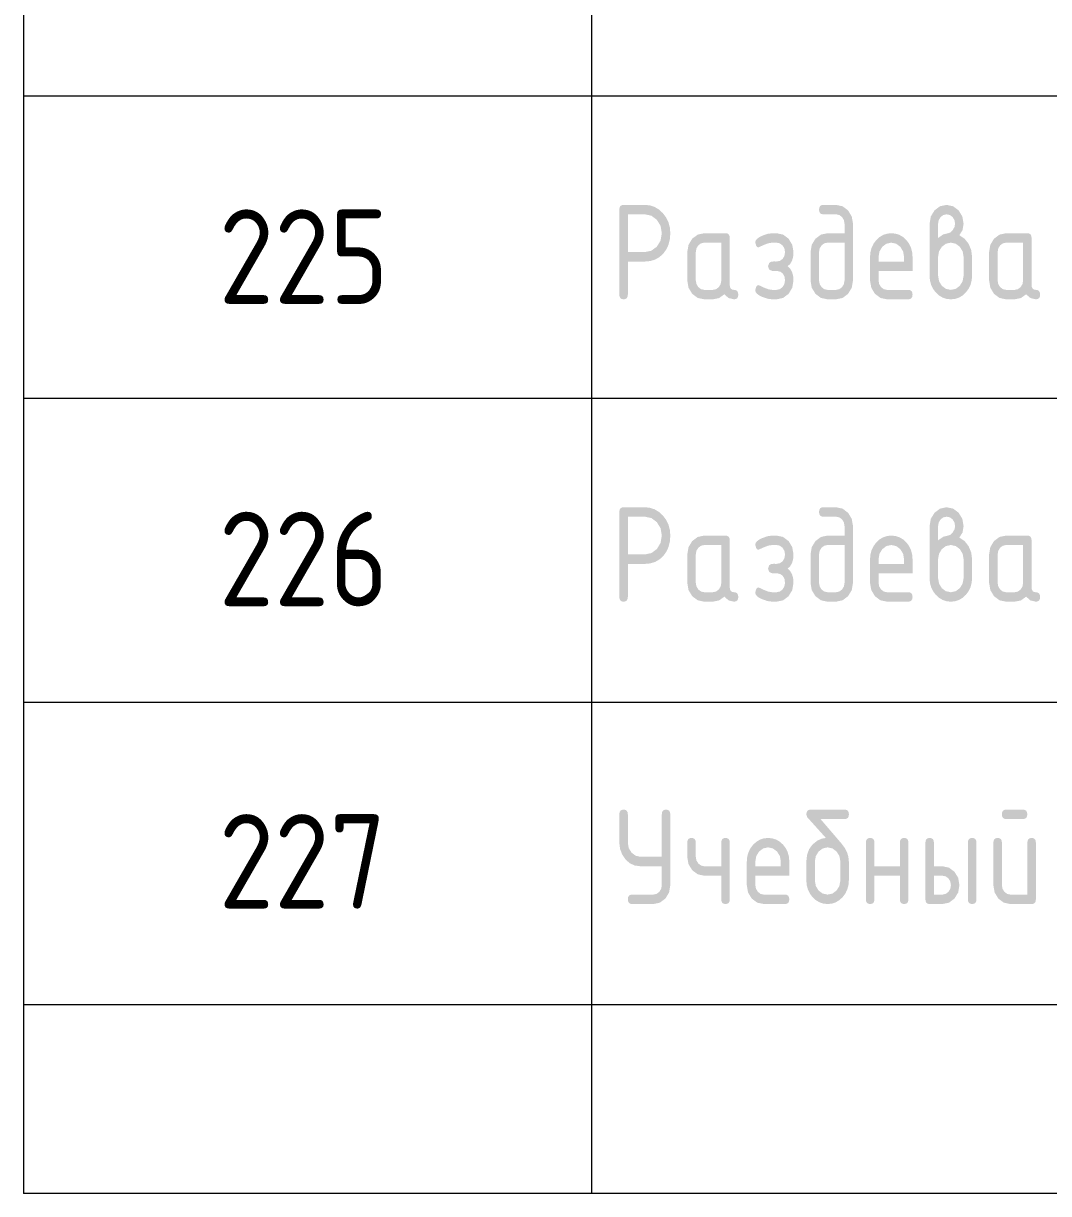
# Model space of a CAD drawing. Header units: millimetres. Extents: x -33838 to 476301, y -41806 to 120107.
# Drawn here: x 165623 to 168334, y -3963 to -867 of the extents above; entities that cross this region are included whole.
import ezdxf

# ---------------------------------------------------------------- set-up
doc = ezdxf.new("R2010")
doc.units = ezdxf.units.MM
doc.layers.add('0_АР', color=8, linetype='Continuous', lineweight=20)
doc.styles.add('PIK', font='isocpeur.ttf', dxfattribs={"width": 0.9, "height": 250})

msp = doc.modelspace()

# ---------------------------------------------------------------- hatches: boundary and pattern name
at = {"layer": '0_АР'}
h = msp.add_hatch(color=7, dxfattribs=at)
h.paths.add_polyline_path([(167209.96246, -1346.80733), (167266.13126, -1346.80733), (167279.65156, -1348.18023), (167292.10726, -1352.29193), (167303.50886, -1359.13213), (167313.86646, -1368.69053), (167322.47576, -1380.19373), (167328.62526, -1392.87513), (167332.31496, -1406.73473), (167333.54486, -1421.77263), (167332.36836, -1437.64843), (167328.84576, -1451.95853), (167322.98736, -1464.70793), (167314.80356, -1475.90193), (167304.74906, -1485.01763), (167293.27866, -1491.52893), (167280.40256, -1495.43563), (167266.13126, -1496.73793), (167221.20726, -1496.73793), (167221.20726, -1584.16063), (167220.50446, -1589.65043), (167218.39606, -1593.55883), (167214.88206, -1595.89633), (167209.96246, -1596.67323), (167205.01096, -1595.89633), (167201.48056, -1593.55883), (167199.36616, -1589.65043), (167198.66256, -1584.16063), (167198.66256, -1359.31993), (167199.36616, -1353.85343), (167201.48056, -1349.94233), (167205.01096, -1347.59193)])
h.paths.add_polyline_path([(167221.20726, -1371.77733), (167221.20726, -1471.71273), (167266.13126, -1471.71273), (167283.50836, -1468.10913), (167297.99146, -1457.27083), (167307.78936, -1441.15473), (167311.05526, -1421.77263), (167307.78936, -1402.41113), (167297.99146, -1386.27433), (167283.50836, -1375.40853), (167266.13126, -1371.77733)])
h = msp.add_hatch(color=7, dxfattribs=at)
h.paths.add_polyline_path([(167816.72106, -1396.80253), (167816.72106, -1546.67803), (167813.42756, -1566.10833), (167803.60216, -1582.23133), (167789.10516, -1593.06963), (167771.79706, -1596.67323), (167749.30746, -1596.67323), (167731.90286, -1593.03523), (167717.39206, -1582.12113), (167707.59426, -1565.97053), (167704.32826, -1546.67803), (167704.32826, -1471.71273), (167707.60116, -1452.35813), (167717.44716, -1436.26953), (167731.95106, -1425.40373), (167749.30746, -1421.77263), (167794.28666, -1421.77263), (167794.28666, -1396.80253), (167792.64676, -1387.05293), (167787.78226, -1378.99833), (167780.55446, -1373.58953), (167771.79706, -1371.77733), (167738.06266, -1371.77733), (167733.15166, -1371.00133), (167729.65666, -1368.66993), (167727.56716, -1364.77783), (167726.87296, -1359.31993), (167727.56716, -1353.85343), (167729.65666, -1349.94233), (167733.15166, -1347.59193), (167738.06266, -1346.80733), (167771.79706, -1346.80733), (167789.17406, -1350.47293), (167803.65726, -1361.41453), (167813.45516, -1377.53753)])
h.paths.add_polyline_path([(167794.28666, -1546.67803), (167794.28666, -1446.74263), (167749.30746, -1446.74263), (167740.61896, -1448.58923), (167733.37736, -1454.07383), (167728.49216, -1462.12843), (167726.87296, -1471.71273), (167726.87296, -1546.67803), (167728.52666, -1556.22093), (167733.48756, -1564.31683), (167740.73606, -1569.87033), (167749.30746, -1571.70313), (167771.79706, -1571.70313), (167780.44426, -1569.88413), (167787.72716, -1564.42713), (167792.63986, -1556.33803)])
h = msp.add_hatch(color=7, dxfattribs=at)
h.paths.add_polyline_path([(168041.77486, -1434.28523), (168055.44496, -1424.90763), (168067.95756, -1421.77263), (168074.65486, -1419.60913), (168080.85606, -1413.06343), (168085.22436, -1404.93293), (168086.69886, -1396.80253), (168085.05906, -1387.05293), (168080.19456, -1378.99833), (168072.96676, -1373.58953), (168064.20936, -1371.77733), (168055.52076, -1373.62393), (168048.27916, -1379.10853), (168043.39406, -1387.17003), (168041.77486, -1396.80253)])
h.paths.add_polyline_path([(168097.94366, -1426.89893), (168111.77916, -1436.20753), (168122.47276, -1449.77433), (168129.32166, -1466.25563), (168131.62296, -1484.22533), (168131.62296, -1534.22053), (168130.59116, -1546.78823), (168127.50256, -1558.36373), (168122.36766, -1568.94713), (168115.19676, -1578.53823), (168106.54526, -1586.48783), (168097.04106, -1592.15323), (168086.67906, -1595.54493), (168075.45406, -1596.67323), (168064.15766, -1595.53543), (168053.74996, -1592.11883), (168044.23116, -1586.41803), (168035.60126, -1578.42803), (168028.43886, -1568.81533), (168023.32296, -1558.24663), (168020.25336, -1546.71673), (168019.23016, -1534.22053), (168019.23016, -1396.80253), (168022.50296, -1377.42043), (168032.34906, -1361.30433), (168046.85296, -1350.43843), (168064.20936, -1346.80733), (168081.61396, -1350.47293), (168096.12466, -1361.41453), (168105.92256, -1377.53753), (168109.18846, -1396.80253), (168106.37726, -1413.79373)])
h.paths.add_polyline_path([(168109.18846, -1534.22053), (168109.18846, -1484.22533), (168106.72176, -1469.87993), (168099.37686, -1457.76693), (168088.51106, -1449.50563), (168075.45406, -1446.74263), (168062.39716, -1449.50563), (168051.53136, -1457.76693), (168044.21396, -1469.87993), (168041.77486, -1484.22533), (168041.77486, -1534.22053), (168044.21396, -1548.73123), (168051.53136, -1560.84423), (168062.39716, -1569.00223), (168075.45406, -1571.70313), (168088.51106, -1568.96773), (168099.37686, -1560.73393), (168106.72176, -1548.61413)])
h = msp.add_hatch(color=7, dxfattribs=at)
h.paths.add_polyline_path([(167513.30926, -1584.16063), (167512.60646, -1589.65043), (167510.49806, -1593.55883), (167506.98406, -1595.89633), (167502.06446, -1596.67323), (167487.79486, -1593.36593), (167476.37776, -1583.44403), (167462.52166, -1593.36593), (167445.89556, -1596.67323), (167423.40606, -1596.67323), (167406.00136, -1593.06963), (167391.49066, -1582.23133), (167381.69276, -1566.10833), (167378.42686, -1546.67803), (167378.42686, -1471.71273), (167381.69276, -1452.35813), (167391.49066, -1436.26953), (167406.00136, -1425.40373), (167423.40606, -1421.77263), (167479.57486, -1421.77263), (167484.49446, -1422.55723), (167488.00846, -1424.90763), (167490.11686, -1428.81873), (167490.81966, -1434.28523), (167490.81966, -1559.19053), (167491.52246, -1564.68033), (167493.63086, -1568.58883), (167497.14486, -1570.92633), (167502.06446, -1571.70313), (167506.98406, -1572.48693), (167510.49806, -1574.83133), (167512.60646, -1578.72603)])
h.paths.add_polyline_path([(167468.38516, -1446.74263), (167423.40606, -1446.74263), (167414.71746, -1448.58923), (167407.47586, -1454.07383), (167402.59076, -1462.12843), (167400.97156, -1471.71273), (167400.97156, -1546.67803), (167402.62516, -1556.22093), (167407.58616, -1564.31683), (167414.83466, -1569.87033), (167423.40606, -1571.70313), (167445.89556, -1571.70313), (167454.54276, -1569.88413), (167461.82576, -1564.42713), (167466.73846, -1556.33803), (167468.38516, -1546.67803)])
h = msp.add_hatch(color=7, dxfattribs=at)
h.dxf.hatch_style = 2
h.paths.add_polyline_path([(167636.90476, -1546.67803), (167635.41646, -1536.21863), (167630.95156, -1528.32253), (167625.05356, -1523.90593), (167617.66736, -1521.92843), (167603.17036, -1521.70793), (167595.17776, -1518.12503), (167591.92556, -1509.19533), (167595.23286, -1500.21053), (167599.69076, -1497.45443), (167606.42256, -1496.51743), (167609.84006, -1496.51743), (167613.36786, -1496.73793), (167623.42756, -1494.95333), (167630.84136, -1489.57213), (167635.38196, -1481.51053), (167636.90476, -1471.71273), (167635.26486, -1461.99063), (167630.40036, -1453.96353), (167623.17256, -1448.55473), (167614.41516, -1446.74263), (167603.17036, -1446.74263), (167592.69726, -1448.34113), (167580.07446, -1453.08163), (167569.89076, -1457.84273), (167566.73506, -1459.42063), (167563.50356, -1458.29753), (167560.72676, -1454.90063), (167558.19116, -1446.19143), (167559.33926, -1441.38643), (167562.78696, -1436.81393), (167568.53936, -1432.47913), (167576.60176, -1428.38723), (167590.89896, -1423.42623), (167603.17036, -1421.77263), (167614.41516, -1421.77263), (167631.81976, -1425.40373), (167646.33056, -1436.26953), (167656.08016, -1452.35813), (167659.33916, -1471.71273), (167658.36936, -1484.09613), (167655.46686, -1494.46413), (167650.64206, -1502.82713), (167643.90516, -1509.19533), (167650.64206, -1515.74963), (167655.46686, -1524.17463), (167658.36936, -1534.48063), (167659.33916, -1546.67803), (167656.08016, -1566.10833), (167646.33056, -1582.23133), (167631.81976, -1593.06963), (167614.41516, -1596.67323), (167603.17036, -1596.67323), (167590.60956, -1595.06093), (167576.43646, -1590.22403), (167568.44636, -1586.27673), (167562.74556, -1581.96263), (167559.32896, -1577.28683), (167558.19116, -1572.25433), (167560.72676, -1563.54513), (167563.54486, -1560.16893), (167566.90036, -1559.02523), (167570.57976, -1560.62373), (167580.62566, -1565.36423), (167592.82816, -1570.12533), (167603.17036, -1571.70313), (167614.41516, -1571.70313), (167623.01406, -1569.88413), (167630.29016, -1564.42713), (167635.25106, -1556.33803)])
h = msp.add_hatch(color=7, dxfattribs=at)
h.paths.add_polyline_path([(167918.00316, -1446.74263), (167905.06336, -1449.50563), (167894.19066, -1457.76693), (167886.77686, -1469.87993), (167884.32396, -1484.22533), (167884.32396, -1496.73793), (167951.73756, -1496.73793), (167951.73756, -1484.22533), (167949.25706, -1469.87993), (167941.81566, -1457.76693), (167930.90156, -1449.50563)])
h.paths.add_polyline_path([(167884.32396, -1521.70793), (167884.32396, -1546.67803), (167885.97756, -1556.22093), (167890.93846, -1564.31683), (167898.18696, -1569.87033), (167906.75836, -1571.70313), (167962.92726, -1571.70313), (167967.84686, -1572.48693), (167971.36086, -1574.83133), (167973.46916, -1578.72603), (167974.17196, -1584.16063), (167973.46916, -1589.65043), (167971.36086, -1593.55883), (167967.84686, -1595.89633), (167962.92726, -1596.67323), (167906.75836, -1596.67323), (167889.35376, -1593.06963), (167874.84306, -1582.23133), (167865.04516, -1566.10833), (167861.77926, -1546.67803), (167861.77926, -1484.22533), (167862.80326, -1471.76093), (167865.87886, -1460.24743), (167871.01116, -1449.68473), (167878.20546, -1440.07293), (167886.86556, -1432.07433), (167896.38866, -1426.35453), (167906.76956, -1422.91893), (167918.00316, -1421.77263), (167929.36256, -1422.90773), (167939.79686, -1426.30633), (167949.31136, -1431.95803), (167957.91116, -1439.85243), (167965.00976, -1449.41343), (167970.09306, -1459.99253), (167973.15056, -1471.59473), (167974.17196, -1484.22533), (167974.17196, -1521.70793)])
h = msp.add_hatch(color=7, dxfattribs=at)
h.paths.add_polyline_path([(168311.56346, -1584.16063), (168310.86066, -1589.65043), (168308.75226, -1593.55883), (168305.23826, -1595.89633), (168300.31866, -1596.67323), (168286.04906, -1593.36593), (168274.63206, -1583.44403), (168260.77586, -1593.36593), (168244.14986, -1596.67323), (168221.66026, -1596.67323), (168204.25566, -1593.06963), (168189.74486, -1582.23133), (168179.94706, -1566.10833), (168176.68106, -1546.67803), (168176.68106, -1471.71273), (168179.94706, -1452.35813), (168189.74486, -1436.26953), (168204.25566, -1425.40373), (168221.66026, -1421.77263), (168277.82906, -1421.77263), (168282.74866, -1422.55723), (168286.26266, -1424.90763), (168288.37106, -1428.81873), (168289.07386, -1434.28523), (168289.07386, -1559.19053), (168289.77666, -1564.68033), (168291.88506, -1568.58883), (168295.39906, -1570.92633), (168300.31866, -1571.70313), (168305.23826, -1572.48693), (168308.75226, -1574.83133), (168310.86066, -1578.72603)])
h.paths.add_polyline_path([(168266.63946, -1446.74263), (168221.66026, -1446.74263), (168212.97176, -1448.58923), (168205.73016, -1454.07383), (168200.84496, -1462.12843), (168199.22576, -1471.71273), (168199.22576, -1546.67803), (168200.87946, -1556.22093), (168205.84036, -1564.31683), (168213.08886, -1569.87033), (168221.66026, -1571.70313), (168244.14986, -1571.70313), (168252.79706, -1569.88413), (168260.07996, -1564.42713), (168264.99266, -1556.33803), (168266.63946, -1546.67803)])
h = msp.add_hatch(color=7, dxfattribs=at)
h.paths.add_polyline_path([(167209.96246, -2146.90903), (167266.13126, -2146.90903), (167279.65156, -2148.28193), (167292.10726, -2152.39363), (167303.50886, -2159.23393), (167313.86646, -2168.79233), (167322.47576, -2180.29543), (167328.62526, -2192.97683), (167332.31496, -2206.83653), (167333.54486, -2221.87433), (167332.36836, -2237.75023), (167328.84576, -2252.06023), (167322.98736, -2264.80973), (167314.80356, -2276.00363), (167304.74906, -2285.11943), (167293.27866, -2291.63063), (167280.40256, -2295.53733), (167266.13126, -2296.83963), (167221.20726, -2296.83963), (167221.20726, -2384.26233), (167220.50446, -2389.75213), (167218.39606, -2393.66053), (167214.88206, -2395.99803), (167209.96246, -2396.77493), (167205.01096, -2395.99803), (167201.48056, -2393.66053), (167199.36616, -2389.75213), (167198.66256, -2384.26233), (167198.66256, -2159.42163), (167199.36616, -2153.95513), (167201.48056, -2150.04413), (167205.01096, -2147.69363)])
h.paths.add_polyline_path([(167221.20726, -2171.87913), (167221.20726, -2271.81443), (167266.13126, -2271.81443), (167283.50836, -2268.21083), (167297.99146, -2257.37263), (167307.78936, -2241.25643), (167311.05526, -2221.87433), (167307.78936, -2202.51293), (167297.99146, -2186.37603), (167283.50836, -2175.51023), (167266.13126, -2171.87913)])
h = msp.add_hatch(color=7, dxfattribs=at)
h.paths.add_polyline_path([(167816.72106, -2196.90423), (167816.72106, -2346.77973), (167813.42756, -2366.21003), (167803.60216, -2382.33313), (167789.10516, -2393.17133), (167771.79706, -2396.77493), (167749.30746, -2396.77493), (167731.90286, -2393.13693), (167717.39206, -2382.22283), (167707.59426, -2366.07223), (167704.32826, -2346.77973), (167704.32826, -2271.81443), (167707.60116, -2252.45993), (167717.44716, -2236.37133), (167731.95106, -2225.50543), (167749.30746, -2221.87433), (167794.28666, -2221.87433), (167794.28666, -2196.90423), (167792.64676, -2187.15463), (167787.78226, -2179.10003), (167780.55446, -2173.69123), (167771.79706, -2171.87913), (167738.06266, -2171.87913), (167733.15166, -2171.10313), (167729.65666, -2168.77163), (167727.56716, -2164.87953), (167726.87296, -2159.42163), (167727.56716, -2153.95513), (167729.65666, -2150.04413), (167733.15166, -2147.69363), (167738.06266, -2146.90903), (167771.79706, -2146.90903), (167789.17406, -2150.57463), (167803.65726, -2161.51623), (167813.45516, -2177.63933)])
h.paths.add_polyline_path([(167794.28666, -2346.77973), (167794.28666, -2246.84443), (167749.30746, -2246.84443), (167740.61896, -2248.69093), (167733.37736, -2254.17553), (167728.49216, -2262.23013), (167726.87296, -2271.81443), (167726.87296, -2346.77973), (167728.52666, -2356.32263), (167733.48756, -2364.41863), (167740.73606, -2369.97213), (167749.30746, -2371.80493), (167771.79706, -2371.80493), (167780.44426, -2369.98583), (167787.72716, -2364.52883), (167792.63986, -2356.43973)])
h = msp.add_hatch(color=7, dxfattribs=at)
h.paths.add_polyline_path([(168041.77486, -2234.38693), (168055.44496, -2225.00933), (168067.95756, -2221.87433), (168074.65486, -2219.71083), (168080.85606, -2213.16513), (168085.22436, -2205.03473), (168086.69886, -2196.90423), (168085.05906, -2187.15463), (168080.19456, -2179.10003), (168072.96676, -2173.69123), (168064.20936, -2171.87913), (168055.52076, -2173.72563), (168048.27916, -2179.21023), (168043.39406, -2187.27183), (168041.77486, -2196.90423)])
h.paths.add_polyline_path([(168097.94366, -2227.00063), (168111.77916, -2236.30923), (168122.47276, -2249.87603), (168129.32166, -2266.35743), (168131.62296, -2284.32703), (168131.62296, -2334.32223), (168130.59116, -2346.88993), (168127.50256, -2358.46543), (168122.36766, -2369.04883), (168115.19676, -2378.63993), (168106.54526, -2386.58953), (168097.04106, -2392.25493), (168086.67906, -2395.64663), (168075.45406, -2396.77493), (168064.15766, -2395.63723), (168053.74996, -2392.22053), (168044.23116, -2386.51973), (168035.60126, -2378.52973), (168028.43886, -2368.91703), (168023.32296, -2358.34833), (168020.25336, -2346.81843), (168019.23016, -2334.32223), (168019.23016, -2196.90423), (168022.50296, -2177.52213), (168032.34906, -2161.40603), (168046.85296, -2150.54023), (168064.20936, -2146.90903), (168081.61396, -2150.57463), (168096.12466, -2161.51623), (168105.92256, -2177.63933), (168109.18846, -2196.90423), (168106.37726, -2213.89553)])
h.paths.add_polyline_path([(168109.18846, -2334.32223), (168109.18846, -2284.32703), (168106.72176, -2269.98163), (168099.37686, -2257.86873), (168088.51106, -2249.60733), (168075.45406, -2246.84443), (168062.39716, -2249.60733), (168051.53136, -2257.86873), (168044.21396, -2269.98163), (168041.77486, -2284.32703), (168041.77486, -2334.32223), (168044.21396, -2348.83303), (168051.53136, -2360.94593), (168062.39716, -2369.10393), (168075.45406, -2371.80493), (168088.51106, -2369.06943), (168099.37686, -2360.83573), (168106.72176, -2348.71583)])
h = msp.add_hatch(color=7, dxfattribs=at)
h.paths.add_polyline_path([(167513.30926, -2384.26233), (167512.60646, -2389.75213), (167510.49806, -2393.66053), (167506.98406, -2395.99803), (167502.06446, -2396.77493), (167487.79486, -2393.46763), (167476.37776, -2383.54573), (167462.52166, -2393.46763), (167445.89556, -2396.77493), (167423.40606, -2396.77493), (167406.00136, -2393.17133), (167391.49066, -2382.33313), (167381.69276, -2366.21003), (167378.42686, -2346.77973), (167378.42686, -2271.81443), (167381.69276, -2252.45993), (167391.49066, -2236.37133), (167406.00136, -2225.50543), (167423.40606, -2221.87433), (167479.57486, -2221.87433), (167484.49446, -2222.65893), (167488.00846, -2225.00933), (167490.11686, -2228.92043), (167490.81966, -2234.38693), (167490.81966, -2359.29233), (167491.52246, -2364.78203), (167493.63086, -2368.69053), (167497.14486, -2371.02803), (167502.06446, -2371.80493), (167506.98406, -2372.58863), (167510.49806, -2374.93303), (167512.60646, -2378.82773)])
h.paths.add_polyline_path([(167468.38516, -2246.84443), (167423.40606, -2246.84443), (167414.71746, -2248.69093), (167407.47586, -2254.17553), (167402.59076, -2262.23013), (167400.97156, -2271.81443), (167400.97156, -2346.77973), (167402.62516, -2356.32263), (167407.58616, -2364.41863), (167414.83466, -2369.97213), (167423.40606, -2371.80493), (167445.89556, -2371.80493), (167454.54276, -2369.98583), (167461.82576, -2364.52883), (167466.73846, -2356.43973), (167468.38516, -2346.77973)])
h = msp.add_hatch(color=7, dxfattribs=at)
h.dxf.hatch_style = 2
h.paths.add_polyline_path([(167636.90476, -2346.77973), (167635.41646, -2336.32043), (167630.95156, -2328.42423), (167625.05356, -2324.00763), (167617.66736, -2322.03013), (167603.17036, -2321.80963), (167595.17776, -2318.22673), (167591.92556, -2309.29703), (167595.23286, -2300.31223), (167599.69076, -2297.55623), (167606.42256, -2296.61913), (167609.84006, -2296.61913), (167613.36786, -2296.83963), (167623.42756, -2295.05503), (167630.84136, -2289.67383), (167635.38196, -2281.61233), (167636.90476, -2271.81443), (167635.26486, -2262.09233), (167630.40036, -2254.06533), (167623.17256, -2248.65653), (167614.41516, -2246.84443), (167603.17036, -2246.84443), (167592.69726, -2248.44293), (167580.07446, -2253.18333), (167569.89076, -2257.94443), (167566.73506, -2259.52233), (167563.50356, -2258.39923), (167560.72676, -2255.00233), (167558.19116, -2246.29313), (167559.33926, -2241.48813), (167562.78696, -2236.91563), (167568.53936, -2232.58083), (167576.60176, -2228.48893), (167590.89896, -2223.52793), (167603.17036, -2221.87433), (167614.41516, -2221.87433), (167631.81976, -2225.50543), (167646.33056, -2236.37133), (167656.08016, -2252.45993), (167659.33916, -2271.81443), (167658.36936, -2284.19783), (167655.46686, -2294.56583), (167650.64206, -2302.92883), (167643.90516, -2309.29703), (167650.64206, -2315.85133), (167655.46686, -2324.27633), (167658.36936, -2334.58233), (167659.33916, -2346.77973), (167656.08016, -2366.21003), (167646.33056, -2382.33313), (167631.81976, -2393.17133), (167614.41516, -2396.77493), (167603.17036, -2396.77493), (167590.60956, -2395.16263), (167576.43646, -2390.32573), (167568.44636, -2386.37853), (167562.74556, -2382.06433), (167559.32896, -2377.38853), (167558.19116, -2372.35613), (167560.72676, -2363.64693), (167563.54486, -2360.27073), (167566.90036, -2359.12693), (167570.57976, -2360.72543), (167580.62566, -2365.46593), (167592.82816, -2370.22703), (167603.17036, -2371.80493), (167614.41516, -2371.80493), (167623.01406, -2369.98583), (167630.29016, -2364.52883), (167635.25106, -2356.43973)])
h = msp.add_hatch(color=7, dxfattribs=at)
h.paths.add_polyline_path([(167918.00316, -2246.84443), (167905.06336, -2249.60733), (167894.19066, -2257.86873), (167886.77686, -2269.98163), (167884.32396, -2284.32703), (167884.32396, -2296.83963), (167951.73756, -2296.83963), (167951.73756, -2284.32703), (167949.25706, -2269.98163), (167941.81566, -2257.86873), (167930.90156, -2249.60733)])
h.paths.add_polyline_path([(167884.32396, -2321.80963), (167884.32396, -2346.77973), (167885.97756, -2356.32263), (167890.93846, -2364.41863), (167898.18696, -2369.97213), (167906.75836, -2371.80493), (167962.92726, -2371.80493), (167967.84686, -2372.58863), (167971.36086, -2374.93303), (167973.46916, -2378.82773), (167974.17196, -2384.26233), (167973.46916, -2389.75213), (167971.36086, -2393.66053), (167967.84686, -2395.99803), (167962.92726, -2396.77493), (167906.75836, -2396.77493), (167889.35376, -2393.17133), (167874.84306, -2382.33313), (167865.04516, -2366.21003), (167861.77926, -2346.77973), (167861.77926, -2284.32703), (167862.80326, -2271.86263), (167865.87886, -2260.34913), (167871.01116, -2249.78653), (167878.20546, -2240.17463), (167886.86556, -2232.17603), (167896.38866, -2226.45633), (167906.76956, -2223.02073), (167918.00316, -2221.87433), (167929.36256, -2223.00953), (167939.79686, -2226.40803), (167949.31136, -2232.05973), (167957.91116, -2239.95423), (167965.00976, -2249.51523), (167970.09306, -2260.09423), (167973.15056, -2271.69643), (167974.17196, -2284.32703), (167974.17196, -2321.80963)])
h = msp.add_hatch(color=7, dxfattribs=at)
h.paths.add_polyline_path([(168311.56346, -2384.26233), (168310.86066, -2389.75213), (168308.75226, -2393.66053), (168305.23826, -2395.99803), (168300.31866, -2396.77493), (168286.04906, -2393.46763), (168274.63206, -2383.54573), (168260.77586, -2393.46763), (168244.14986, -2396.77493), (168221.66026, -2396.77493), (168204.25566, -2393.17133), (168189.74486, -2382.33313), (168179.94706, -2366.21003), (168176.68106, -2346.77973), (168176.68106, -2271.81443), (168179.94706, -2252.45993), (168189.74486, -2236.37133), (168204.25566, -2225.50543), (168221.66026, -2221.87433), (168277.82906, -2221.87433), (168282.74866, -2222.65893), (168286.26266, -2225.00933), (168288.37106, -2228.92043), (168289.07386, -2234.38693), (168289.07386, -2359.29233), (168289.77666, -2364.78203), (168291.88506, -2368.69053), (168295.39906, -2371.02803), (168300.31866, -2371.80493), (168305.23826, -2372.58863), (168308.75226, -2374.93303), (168310.86066, -2378.82773)])
h.paths.add_polyline_path([(168266.63946, -2246.84443), (168221.66026, -2246.84443), (168212.97176, -2248.69093), (168205.73016, -2254.17553), (168200.84496, -2262.23013), (168199.22576, -2271.81443), (168199.22576, -2346.77973), (168200.87946, -2356.32263), (168205.84036, -2364.41863), (168213.08886, -2369.97213), (168221.66026, -2371.80493), (168244.14986, -2371.80493), (168252.79706, -2369.98583), (168260.07996, -2364.52883), (168264.99266, -2356.43973), (168266.63946, -2346.77973)])
h = msp.add_hatch(color=7, dxfattribs=at)
h.dxf.hatch_style = 2
h.paths.add_polyline_path([(167311.05526, -3096.94133), (167254.88646, -3096.94133), (167239.82706, -3095.00693), (167226.72626, -3089.19673), (167215.57876, -3079.50053), (167206.37956, -3065.90793), (167200.57796, -3051.02513), (167198.66256, -3034.48863), (167198.66256, -2959.52333), (167199.36616, -2954.05683), (167201.48056, -2950.14583), (167205.01096, -2947.79543), (167209.96246, -2947.01073), (167214.88206, -2947.79543), (167218.39606, -2950.14583), (167220.50446, -2954.05683), (167221.20726, -2959.52333), (167221.20726, -3034.48863), (167223.66016, -3048.87533), (167231.07396, -3060.94693), (167241.94666, -3069.18073), (167254.88646, -3071.91613), (167311.05526, -3071.91613), (167311.05526, -2959.52333), (167311.75806, -2954.05683), (167313.86646, -2950.14583), (167317.38046, -2947.79543), (167322.30006, -2947.01073), (167327.21966, -2947.79543), (167330.73366, -2950.14583), (167332.84206, -2954.05683), (167333.54486, -2959.52333), (167333.54486, -3146.88143), (167330.28586, -3166.31173), (167320.53626, -3182.43483), (167306.02546, -3193.27313), (167288.62086, -3196.87663), (167232.39686, -3196.87663), (167227.48586, -3196.09983), (167223.99086, -3193.76233), (167221.90136, -3189.85383), (167221.20726, -3184.36403), (167221.90136, -3178.92943), (167223.99086, -3175.03473), (167227.48586, -3172.69033), (167232.39686, -3171.90663), (167288.62086, -3171.90663), (167297.21976, -3170.08763), (167304.49586, -3164.63053), (167309.40856, -3156.54153), (167311.05526, -3146.88143)])
h = msp.add_hatch(color=7, dxfattribs=at)
h.paths.add_polyline_path([(167805.72156, -3084.42873), (167805.72156, -3134.42393), (167804.68966, -3146.92023), (167801.60116, -3158.45003), (167796.46626, -3169.01873), (167789.29526, -3178.63143), (167780.64376, -3186.62143), (167771.13966, -3192.32223), (167760.77766, -3195.73893), (167749.55266, -3196.87663), (167738.31906, -3195.73893), (167727.93816, -3192.32223), (167718.41506, -3186.62143), (167709.75496, -3178.63143), (167702.56076, -3169.01873), (167697.42836, -3158.45003), (167694.35276, -3146.92023), (167693.32876, -3134.42393), (167693.32876, -3084.42873), (167695.14856, -3066.86823), (167700.61166, -3051.80373), (167709.72306, -3039.22993), (167722.48796, -3029.14183), (167734.14616, -3023.78133), (167744.97756, -3021.97603), (167695.58866, -2967.07503), (167693.32876, -2959.68873), (167694.03236, -2954.14983), (167696.14676, -2950.18713), (167699.67716, -2947.80573), (167704.62866, -2947.01073), (167794.69716, -2947.01073), (167799.58496, -2947.79543), (167803.08256, -2950.14583), (167805.18496, -2954.05683), (167805.88686, -2959.52333), (167805.18496, -2964.98123), (167803.08256, -2968.87333), (167799.58496, -2971.20483), (167794.69716, -2971.98083), (167730.81136, -2971.98083), (167787.36606, -3038.07153), (167795.39656, -3049.05883), (167801.13266, -3060.44403), (167804.57426, -3072.23223)])
h.paths.add_polyline_path([(167783.28706, -3134.42393), (167783.28706, -3084.42873), (167780.80656, -3070.08333), (167773.36516, -3057.97043), (167762.45116, -3049.70903), (167749.55266, -3046.94613), (167736.61286, -3049.70903), (167725.74016, -3057.97043), (167718.32636, -3070.08333), (167715.87346, -3084.42873), (167715.87346, -3134.42393), (167718.31256, -3148.93473), (167725.62996, -3161.04763), (167736.49576, -3169.20563), (167749.55266, -3171.90663), (167762.45116, -3169.17123), (167773.36516, -3160.93743), (167780.80656, -3148.81763)])
h = msp.add_hatch(color=7, dxfattribs=at)
h.paths.add_polyline_path([(168300.38776, -3034.48863), (168300.38776, -3184.36403), (168299.68496, -3189.85383), (168297.57656, -3193.76233), (168294.06256, -3196.09983), (168289.14296, -3196.87663), (168232.97406, -3196.87663), (168215.56946, -3193.27313), (168201.05876, -3182.43483), (168191.26086, -3166.31173), (168187.99496, -3146.88143), (168187.99496, -3034.48863), (168188.69856, -3029.02213), (168190.81296, -3025.11113), (168194.34336, -3022.76063), (168199.29486, -3021.97603), (168204.21446, -3022.76063), (168207.72846, -3025.11113), (168209.83686, -3029.02213), (168210.53966, -3034.48863), (168210.53966, -3146.88143), (168212.19326, -3156.42433), (168217.15416, -3164.52033), (168224.40266, -3170.07383), (168232.97406, -3171.90663), (168277.95326, -3171.90663), (168277.95326, -3034.48863), (168278.64746, -3029.02213), (168280.73686, -3025.11113), (168284.23196, -3022.76063), (168289.14296, -3021.97603), (168294.06256, -3022.76063), (168297.57656, -3025.11113), (168299.68496, -3029.02213)])
h.paths.add_polyline_path([(168266.48796, -2971.98083), (168221.72926, -2971.98083), (168216.81826, -2971.20483), (168213.32326, -2968.87333), (168211.23386, -2964.98123), (168210.53966, -2959.52333), (168211.23386, -2954.05683), (168213.32326, -2950.14583), (168216.81826, -2947.79543), (168221.72926, -2947.01073), (168266.48796, -2947.01073), (168271.40756, -2947.79543), (168274.92156, -2950.14583), (168277.02996, -2954.05683), (168277.73276, -2959.52333), (168277.02996, -2964.98123), (168274.92156, -2968.87333), (168271.40756, -2971.20483)])
h = msp.add_hatch(color=7, dxfattribs=at)
h.dxf.hatch_style = 2
h.paths.add_polyline_path([(167490.81966, -3034.48863), (167490.81966, -3184.36403), (167490.11686, -3189.85383), (167488.00846, -3193.76233), (167484.49446, -3196.09983), (167479.57486, -3196.87663), (167474.66386, -3196.09983), (167471.16886, -3193.76233), (167469.07936, -3189.85383), (167468.38516, -3184.36403), (167468.38516, -3121.91143), (167423.40606, -3121.91143), (167406.20806, -3118.31473), (167391.65606, -3107.52463), (167381.73416, -3091.68413), (167378.42686, -3072.90833), (167378.42686, -3034.48863), (167379.13056, -3029.02213), (167381.24496, -3025.11113), (167384.77526, -3022.76063), (167389.72676, -3021.97603), (167394.64636, -3022.76063), (167398.16036, -3025.11113), (167400.26876, -3029.02213), (167400.97156, -3034.48863), (167400.97156, -3071.91613), (167402.62516, -3081.45903), (167407.58616, -3089.55503), (167414.83466, -3095.10853), (167423.40606, -3096.94133), (167468.38516, -3096.94133), (167468.38516, -3034.48863), (167469.07936, -3029.02213), (167471.16886, -3025.11113), (167474.66386, -3022.76063), (167479.57486, -3021.97603), (167484.49446, -3022.76063), (167488.00846, -3025.11113), (167490.11686, -3029.02213)])
h = msp.add_hatch(color=7, dxfattribs=at)
h.paths.add_polyline_path([(167592.10176, -3046.94613), (167579.16196, -3049.70903), (167568.28926, -3057.97043), (167560.87536, -3070.08333), (167558.42246, -3084.42873), (167558.42246, -3096.94133), (167625.83616, -3096.94133), (167625.83616, -3084.42873), (167623.35566, -3070.08333), (167615.91426, -3057.97043), (167605.00016, -3049.70903)])
h.paths.add_polyline_path([(167558.42246, -3121.91143), (167558.42246, -3146.88143), (167560.07616, -3156.42433), (167565.03706, -3164.52033), (167572.28556, -3170.07383), (167580.85696, -3171.90663), (167637.02576, -3171.90663), (167641.94536, -3172.69033), (167645.45936, -3175.03473), (167647.56776, -3178.92943), (167648.27056, -3184.36403), (167647.56776, -3189.85383), (167645.45936, -3193.76233), (167641.94536, -3196.09983), (167637.02576, -3196.87663), (167580.85696, -3196.87663), (167563.45236, -3193.27313), (167548.94156, -3182.43483), (167539.14376, -3166.31173), (167535.87776, -3146.88143), (167535.87776, -3084.42873), (167536.90186, -3071.96443), (167539.97746, -3060.45093), (167545.10976, -3049.88823), (167552.30396, -3040.27643), (167560.96406, -3032.27773), (167570.48726, -3026.55803), (167580.86816, -3023.12243), (167592.10176, -3021.97603), (167603.46106, -3023.11123), (167613.89546, -3026.50983), (167623.40986, -3032.16153), (167632.00976, -3040.05593), (167639.10836, -3049.61693), (167644.19156, -3060.19593), (167647.24906, -3071.79813), (167648.27056, -3084.42873), (167648.27056, -3121.91143)])
h = msp.add_hatch(color=7, dxfattribs=at)
h.dxf.hatch_style = 2
h.paths.add_polyline_path([(167873.32436, -3121.91143), (167873.32436, -3184.36403), (167872.62156, -3189.85383), (167870.51316, -3193.76233), (167866.99916, -3196.09983), (167862.07956, -3196.87663), (167857.12806, -3196.09983), (167853.59776, -3193.76233), (167851.48326, -3189.85383), (167850.77966, -3184.36403), (167850.77966, -3034.48863), (167851.48326, -3029.02213), (167853.59776, -3025.11113), (167857.12806, -3022.76063), (167862.07956, -3021.97603), (167866.99916, -3022.76063), (167870.51316, -3025.11113), (167872.62156, -3029.02213), (167873.32436, -3034.48863), (167873.32436, -3096.94133), (167940.73796, -3096.94133), (167940.73796, -3034.48863), (167941.43216, -3029.02213), (167943.52166, -3025.11113), (167947.01666, -3022.76063), (167951.92766, -3021.97603), (167956.84726, -3022.76063), (167960.36126, -3025.11113), (167962.46966, -3029.02213), (167963.17246, -3034.48863), (167963.17246, -3184.36403), (167962.46966, -3189.85383), (167960.36126, -3193.76233), (167956.84726, -3196.09983), (167951.92766, -3196.87663), (167947.01666, -3196.09983), (167943.52166, -3193.76233), (167941.43216, -3189.85383), (167940.73796, -3184.36403), (167940.73796, -3121.91143)])
h = msp.add_hatch(color=7, dxfattribs=at)
h.paths.add_polyline_path([(168098.18896, -3146.88143), (168094.92296, -3166.31173), (168085.12516, -3182.43483), (168070.61436, -3193.27313), (168053.20976, -3196.87663), (168019.53046, -3196.87663), (168014.57906, -3196.09983), (168011.04866, -3193.76233), (168008.93426, -3189.85383), (168008.23056, -3184.36403), (168008.23056, -3034.48863), (168008.93426, -3029.02213), (168011.04866, -3025.11113), (168014.57906, -3022.76063), (168019.53046, -3021.97603), (168024.45006, -3022.76063), (168027.96406, -3025.11113), (168030.07246, -3029.02213), (168030.77526, -3034.48863), (168030.77526, -3096.94133), (168053.20976, -3096.94133), (168070.61436, -3100.57243), (168085.12516, -3111.43833), (168094.92296, -3127.52693)])
h.paths.add_polyline_path([(168075.69936, -3146.88143), (168074.05946, -3137.15933), (168069.19496, -3129.13233), (168061.96716, -3123.72353), (168053.20976, -3121.91143), (168030.77526, -3121.91143), (168030.77526, -3171.90663), (168053.20976, -3171.90663), (168061.85696, -3170.08763), (168069.13986, -3164.63053), (168074.05256, -3156.54153)])
h.paths.add_polyline_path([(168120.62336, -3034.48863), (168121.32616, -3029.02213), (168123.43456, -3025.11113), (168126.94856, -3022.76063), (168131.86816, -3021.97603), (168136.78776, -3022.76063), (168140.30176, -3025.11113), (168142.41016, -3029.02213), (168143.11296, -3034.48863), (168143.11296, -3184.36403), (168142.41016, -3189.85383), (168140.30176, -3193.76233), (168136.78776, -3196.09983), (168131.86816, -3196.87663), (168126.94856, -3196.09983), (168123.43456, -3193.76233), (168121.32616, -3189.85383), (168120.62336, -3184.36403)])

# ---------------------------------------------------------------- linework, layer by layer
at = {"layer": '0_АР', "color": 7, "lineweight": 0}
for points in [[(165622.59136, 20315.10737), (165622.59136, -3963.11163)], [(167125.42796, 8690.34897), (167125.42796, 7763.24697), (167125.42796, 6958.91187), (167125.42796, 6158.81017), (167125.42796, 5358.70847), (167125.42796, 4554.37337), (167125.42796, 3754.27167), (167125.42796, 2949.93657), (167125.42796, 2149.83487), (167125.42796, 1345.49977), (167125.42796, 545.39807), (167125.42796, -254.70363), (167125.42796, -1059.03873), (167125.42796, -1859.14043), (167125.42796, -2663.47553), (167125.42796, -3463.57723), (167125.42796, -3963.11163)], [(177124.58286, -1059.03873), (175126.44516, -1059.03873), (167125.42796, -1059.03873), (165622.59136, -1059.03873)], [(177124.58286, -1859.14043), (175126.44516, -1859.14043), (167125.42796, -1859.14043), (165622.59136, -1859.14043)], [(177124.58286, -2663.47553), (175126.44516, -2663.47553), (167125.42796, -2663.47553), (165622.59136, -2663.47553)], [(177124.58286, -3463.57723), (175126.44516, -3463.57723), (167125.42796, -3463.57723), (165622.59136, -3463.57723)], [(177124.58286, -3963.11163), (165622.59136, -3963.11163)]]:
    msp.add_lwpolyline(points, dxfattribs=at)

# ---------------------------------------------------------------- texts
at = {"layer": '0_АР', "color": 7, "char_height": 250, "attachment_point": 1, "style": 'PIK'}
for s, insert in [('{\\fGOSTCommon|b0|i0|c0;225}', (166139.05916, -1358.79463)), ('{\\fGOSTCommon|b0|i0|c0;226}', (166139.05916, -2158.89563)), ('{\\fGOSTCommon|b0|i0|c0;227}', (166139.05916, -2958.99673))]:
    msp.add_mtext(s, dxfattribs=dict(at, insert=insert))

doc.saveas('drawing.dxf')
